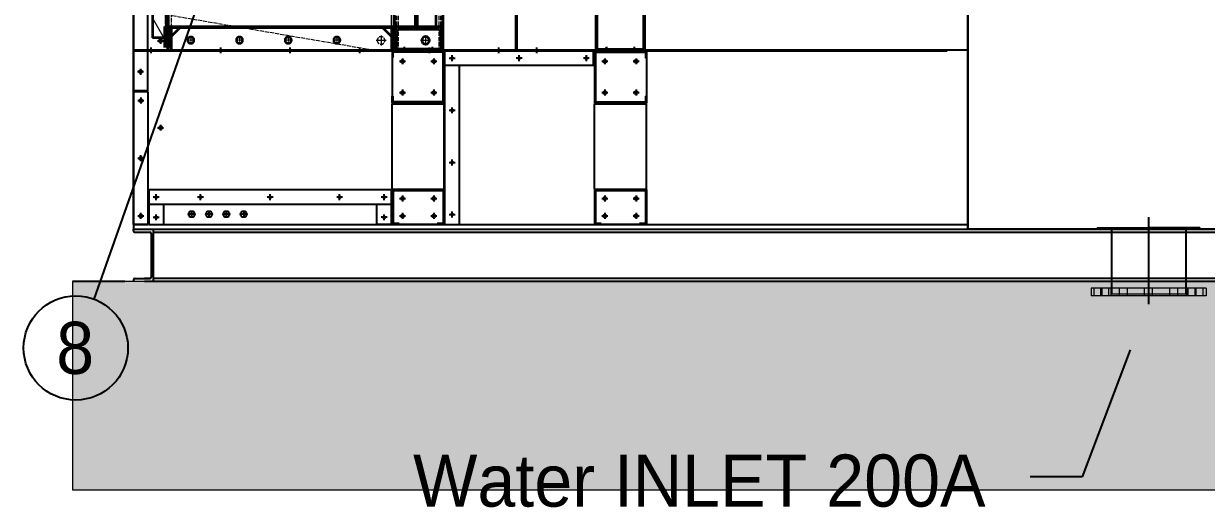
# Model space of a CAD drawing. Header units: millimetres. Extents: x 11998 to 41405, y 7807 to 28602.
# Drawn here: x 21522 to 24924, y 13740 to 15133 of the extents above; entities that cross this region are included whole.
import ezdxf
from ezdxf import colors
from ezdxf.entities.mleader import LeaderData, LeaderLine
from ezdxf.enums import TextEntityAlignment as Align
from ezdxf.math import Vec2, Vec3

# ---------------------------------------------------------------- set-up
doc = ezdxf.new("R2010")
doc.units = ezdxf.units.MM
for name, pattern in [('CENTER', [2, 1.25, -0.25, 0.25, -0.25]), ('DASHDOT', [18.5, 12, -3, 0.5, -3]), ('DASHED', [15, 12, -3])]:
    doc.linetypes.add(name, pattern=pattern)
for name, color, linetype in [('center', 1, 'CENTER'), ('냉각탑_dim', 1, 'Continuous'), ('냉각탑_text', 3, 'Continuous'), ('냉각탑_찬넬방진', 1, 'Continuous')]:
    doc.layers.add(name, color=color, linetype=linetype)
doc.styles.get("Standard").update_dxf_attribs({"font": 'arial.ttf'})
doc.styles.add('돋움', font='Dotum.ttf')

# ---------------------------------------------------------------- blocks, each defined once
blk = doc.blocks.new('A$C4226346C')
at = {"color": 7, "lineweight": 15}
for p, q in [((23.3, 330), (23.3, 165)), ((45.3, 330), (23.3, 330)), ((23.3, 321.5), (45.3, 321.5)), ((45.3, 330), (45.3, 165)), ((217.1, 312.7), (217.1, 165)), ((220.3, 312.7), (217.1, 312.7)), ((220.3, 312.7), (217.1, 312.7)), ((220.3, 307), (217.1, 307)), ((220.3, 312.7), (220.3, 165)), ((23.3, 302.1), (45.3, 302.1)), ((23.3, 302.1), (45.3, 302.1)), ((23.3, 298.5), (45.3, 298.5)), ((23.3, 279.1), (45.3, 279.1)), ((23.3, 279.1), (45.3, 279.1)), ((45.3, 274), (23.3, 274)), ((28.3, 273), (28.3, 165)), ((45.3, 273), (28.3, 273)), ((217.1, 273), (45.3, 273)), ((217.1, 297), (220.3, 297)), ((217.1, 297), (220.3, 297)), ((217.1, 288), (220.3, 288)), ((217.1, 288), (220.3, 288)), ((220.3, 273), (217.1, 273)), ((220.3, 273), (217.1, 273)), ((220.3, 165), (220.3, 273)), ((23.3, 249), (45.3, 249)), ((23.3, 249), (45.3, 249)), ((220.3, 271), (28.3, 271)), ((217.1, 262.8), (220.3, 262.8)), ((217.1, 262.8), (220.3, 262.8)), ((217.1, 253.8), (220.3, 253.8)), ((217.1, 253.8), (220.3, 253.8)), ((23.3, 226), (45.3, 226)), ((23.3, 226), (45.3, 226)), ((23.3, 176.5), (45.3, 176.5)), ((23.3, 176.5), (45.3, 176.5)), ((217.1, 203.7), (220.3, 203.7)), ((217.1, 203.7), (220.3, 203.7)), ((217.1, 194.7), (220.3, 194.7)), ((217.1, 194.7), (220.3, 194.7)), ((23.3, 165), (23.3, 0)), ((23.3, 153.5), (45.3, 153.5)), ((23.3, 153.5), (45.3, 153.5)), ((28.3, 165), (28.3, 57)), ((28.3, 165), (28.3, 59)), ((45.3, 165), (45.3, 0)), ((217.1, 17.3), (217.1, 165)), ((220.3, 17.3), (220.3, 165)), ((220.3, 57), (220.3, 165)), ((220.3, 59), (220.3, 165)), ((23.3, 104), (45.3, 104)), ((23.3, 104), (45.3, 104)), ((217.1, 135.3), (220.3, 135.3)), ((217.1, 135.3), (220.3, 135.3)), ((217.1, 126.3), (220.3, 126.3)), ((217.1, 126.3), (220.3, 126.3)), ((23.3, 81), (45.3, 81)), ((23.3, 81), (45.3, 81)), ((217.1, 76.2), (220.3, 76.2)), ((217.1, 76.2), (220.3, 76.2)), ((45.3, 56), (23.3, 56)), ((23.3, 50.9), (45.3, 50.9)), ((23.3, 50.9), (45.3, 50.9)), ((220.3, 59), (28.3, 59)), ((45.3, 57), (28.3, 57)), ((217.1, 57), (45.3, 57)), ((217.1, 67.2), (220.3, 67.2)), ((217.1, 67.2), (220.3, 67.2)), ((220.3, 57), (217.1, 57)), ((220.3, 57), (217.1, 57)), ((217.1, 42), (220.3, 42)), ((217.1, 42), (220.3, 42)), ((23.3, 31.5), (45.3, 31.5)), ((23.3, 27.9), (45.3, 27.9)), ((23.3, 27.9), (45.3, 27.9)), ((23.3, 8.5), (45.3, 8.5)), ((217.1, 33), (220.3, 33)), ((217.1, 33), (220.3, 33)), ((220.3, 23), (217.1, 23)), ((220.3, 17.3), (217.1, 17.3)), ((220.3, 17.3), (217.1, 17.3)), ((45.3, 0), (23.3, 0))]:
    blk.add_line(p, q, dxfattribs=at)
at = {"layer": 'center'}
blk.add_line((249.8, 165), (0, 165), dxfattribs=at)
blk = doc.blocks.new('A$C55E021B5')
at = {"color": 7, "linetype": 'DASHED', "lineweight": 13}
for p, q in [((585, 2140.5), (585, 0.5)), ((586.6, 2140.5), (586.6, 0.5)), ((591.6, 2140.5), (591.6, 0.5)), ((708.4, 2140.5), (708.4, 0.5)), ((713.4, 2140.5), (713.4, 0.5)), ((715, 2140.5), (715, 0.5)), ((1362, 2074.5), (1362, 66.5)), ((1370, 2074.5), (1370, 66.5)), ((728, 66.5), (728, 1070.5)), ((1379, 1050.5), (1379, 38.5)), ((770, 0.5), (1362, 101.9))]:
    blk.add_line(p, q, dxfattribs=at)
at = {"color": 7, "lineweight": 35}
for p, q in [((1375, 38.5), (1375, 2102.5)), ((1415, 2102.5), (1415, 38.5)), ((1375, 70.5), (1375, 2070.5)), ((720, 936.5), (720, 70.5)), ((660, 560.8), (660, 70.5)), ((654, 450.1), (654, 70.5)), ((580, 403), (580, 0.5)), ((600, 403), (600, 70.5)), ((1370, 70.5), (720, 70.5)), ((720, 66.5), (1370, 66.5)), ((753, 66.5), (1337, 66.5)), ((728, 0.5), (1362, 0.5))]:
    blk.add_line(p, q, dxfattribs=at)
at = {"color": 7, "lineweight": 35, "ltscale": 0.17003}
blk.add_line((720, 172.5), (720, 70.5), dxfattribs=at)
at = {"color": 7, "lineweight": 35, "ltscale": 0.185241}
for p, q in [((1370, 181.6), (1370, 70.5)), ((1370, 181.6), (1370, 70.5)), ((1375, 181.6), (1375, 70.5))]:
    blk.add_line(p, q, dxfattribs=at)
at = {"color": 7, "lineweight": 35, "ltscale": 0.16261}
blk.add_line((720, 70.5), (720, 168.1), dxfattribs=at)
at = {"color": 7, "lineweight": 35, "ltscale": 0.183333}
for p, q in [((0, 110.5), (0, 0.5)), ((140, 110.5), (140, 0.5))]:
    blk.add_line(p, q, dxfattribs=at)
at = {"color": 7, "linetype": 'DASHED', "lineweight": 13, "ltscale": 0.183333}
for p, q in [((5, 110.5), (5, 0.5)), ((135, 110.5), (135, 0.5))]:
    blk.add_line(p, q, dxfattribs=at)
at = {"color": 7, "linetype": 'DASHED', "lineweight": 13, "ltscale": 0.14}
blk.add_line((728, 41.5), (728, 125.5), dxfattribs=at)
at = {"color": 7, "lineweight": 35, "ltscale": 0.116667}
for p, q in [((580, 0.5), (580, 70.5)), ((720, 70.5), (720, 0.5))]:
    blk.add_line(p, q, dxfattribs=at)
at = {"color": 7, "lineweight": 35, "ltscale": 0.233334}
for p, q in [((720, 70.5), (580, 70.5)), ((140, 5.5), (0, 5.5)), ((140, 0.5), (0, 0.5)), ((140, 0.5), (0, 0.5)), ((580, 0.5), (720, 0.5)), ((720, 0.5), (580, 0.5)), ((720, 0.5), (580, 0.5))]:
    blk.add_line(p, q, dxfattribs=at)
at = {"color": 7, "linetype": 'DASHED', "lineweight": 13, "ltscale": 0.09}
blk.add_line((600, 70.5), (654, 70.5), dxfattribs=at)
at = {"color": 7, "lineweight": 13, "ltscale": 0.015396}
for p, q in [((620.6, 62.5), (616, 70.5)), ((689.9, 62.5), (685.2, 70.5))]:
    blk.add_line(p, q, dxfattribs=at)
at = {"color": 7, "linetype": 'DASHED', "lineweight": 13, "ltscale": 0.01}
blk.add_line((654, 70.5), (660, 70.5), dxfattribs=at)
at = {"color": 7, "linetype": 'DASHED', "lineweight": 13, "ltscale": 0.116667}
blk.add_line((720, 70.5), (720, 0.5), dxfattribs=at)
at = {"color": 7, "lineweight": 35, "ltscale": 0.006667}
for p, q in [((720, 66.5), (720, 70.5)), ((1370, 70.5), (1370, 66.5))]:
    blk.add_line(p, q, dxfattribs=at)
at = {"color": 7, "linetype": 'DASHED', "lineweight": 13, "ltscale": 0.006667}
blk.add_line((720, 66.5), (720, 70.5), dxfattribs=at)
at = {"color": 7, "lineweight": 35, "ltscale": 0.1}
for p, q in [((1370, 70.5), (1370, 10.5)), ((1375, 70.5), (1375, 10.5))]:
    blk.add_line(p, q, dxfattribs=at)
at = {"color": 7, "lineweight": 35, "ltscale": 0.008333}
for p, q in [((1375, 70.5), (1370, 70.5)), ((0, 0.5), (0, 5.5)), ((140, 0.5), (140, 5.5)), ((580, 0.5), (580, 5.5)), ((580, 0.5), (580, 5.5)), ((1375, 10.5), (1370, 10.5))]:
    blk.add_line(p, q, dxfattribs=at)
at = {"color": 7, "lineweight": 140, "ltscale": 0.008333}
for p, q in [((1370, 70.5), (1375, 70.5)), ((1375, 10.5), (1370, 10.5))]:
    blk.add_line(p, q, dxfattribs=at)
at = {"color": 7, "lineweight": 140, "ltscale": 0.1}
for p, q in [((1370, 10.5), (1370, 70.5)), ((1375, 70.5), (1375, 10.5))]:
    blk.add_line(p, q, dxfattribs=at)
at = {"color": 7, "lineweight": 13, "ltscale": 0.10771}
blk.add_line((1415, 94.5), (1382.7, 38.5), dxfattribs=at)
at = {"color": 7, "lineweight": 35, "ltscale": 0.095349}
for p, q in [((585, 0.5), (587, 57.7)), ((713, 57.7), (715, 0.5))]:
    blk.add_line(p, q, dxfattribs=at)
at = {"color": 7, "lineweight": 35, "ltscale": 0.193355}
blk.add_line((592, 62.5), (708, 62.5), dxfattribs=at)
at = {"color": 7, "linetype": 'DASHDOT', "lineweight": 13, "ltscale": 0.047667}
for p, q in [((630, 44.8), (630, 16.2)), ((758, 44.8), (758, 16.2)), ((615.7, 30.5), (644.3, 30.5)), ((743.7, 30.5), (772.3, 30.5))]:
    blk.add_line(p, q, dxfattribs=at)
at = {"color": 7, "linetype": 'DASHED', "lineweight": 13, "ltscale": 0.010632}
blk.add_line((713.6, 40), (720, 40), dxfattribs=at)
at = {"color": 7, "linetype": 'DASHED', "lineweight": 13, "ltscale": 0.010079}
for p, q in [((720, 40), (714, 40)), ((720, 21), (714, 21))]:
    blk.add_line(p, q, dxfattribs=at)
at = {"color": 7, "linetype": 'DASHDOT', "lineweight": 13, "ltscale": 0.016}
blk.add_line((728.8, 50.5), (719.2, 50.5), dxfattribs=at)
at = {"color": 7, "lineweight": 35, "ltscale": 0.11}
for p, q in [((720, 66.5), (720, 0.5)), ((728, 66.5), (728, 0.5)), ((1362, 66.5), (1362, 0.5)), ((1370, 0.5), (1370, 66.5))]:
    blk.add_line(p, q, dxfattribs=at)
at = {"color": 7, "lineweight": 35, "ltscale": 0.013333}
for p, q in [((720, 66.5), (728, 66.5)), ((720, 0.5), (728, 0.5))]:
    blk.add_line(p, q, dxfattribs=at)
at = {"color": 7, "linetype": 'DASHED', "lineweight": 13, "ltscale": 0.013333}
for p, q in [((728, 60), (720, 60)), ((728, 41), (720, 41)), ((720, 40), (728, 40)), ((720, 21), (728, 21))]:
    blk.add_line(p, q, dxfattribs=at)
at = {"color": 7, "lineweight": 35, "ltscale": 0.058926}
blk.add_line((753, 66.5), (728, 41.5), dxfattribs=at)
at = {"color": 7, "lineweight": 35, "ltscale": 0.068333}
for p, q in [((728, 41.5), (728, 0.5)), ((1362, 0.5), (1362, 41.5))]:
    blk.add_line(p, q, dxfattribs=at)
at = {"color": 7, "linetype": 'DASHDOT', "lineweight": 13, "ltscale": 0.039}
for p, q in [((885, 43.2), (885, 19.8)), ((1025, 43.2), (1025, 19.8)), ((1165, 43.2), (1165, 19.8)), ((1305, 43.2), (1305, 19.8)), ((873.3, 31.5), (896.7, 31.5)), ((1013.3, 31.5), (1036.7, 31.5)), ((1153.3, 31.5), (1176.7, 31.5)), ((1293.3, 31.5), (1316.7, 31.5))]:
    blk.add_line(p, q, dxfattribs=at)
at = {"color": 7, "lineweight": 35, "ltscale": 0.058925}
blk.add_line((1362, 41.5), (1337, 66.5), dxfattribs=at)
at = {"color": 7, "linetype": 'DASHDOT', "lineweight": 13, "ltscale": 0.025999}
blk.add_line((1376.3, 44.4), (1360.7, 44.4), dxfattribs=at)
at = {"color": 7, "lineweight": 35, "ltscale": 0.013334}
for p, q in [((1370, 66.5), (1362, 66.5)), ((1362, 0.5), (1370, 0.5))]:
    blk.add_line(p, q, dxfattribs=at)
at = {"color": 7, "linetype": 'DASHED', "lineweight": 13, "ltscale": 0.013334}
for p, q in [((1370, 53.9), (1362, 53.9)), ((1370, 34.9), (1362, 34.9))]:
    blk.add_line(p, q, dxfattribs=at)
at = {"color": 7, "linetype": 'DASHED', "lineweight": 13, "ltscale": 0.008333}
for p, q in [((1375, 53.9), (1370, 53.9)), ((1375, 34.9), (1370, 34.9)), ((21.4, 0.5), (21.4, 5.5)), ((37.4, 0.5), (37.4, 5.5)), ((101.4, 0.5), (101.4, 5.5)), ((117.4, 0.5), (117.4, 5.5)), ((603.1, 0.5), (603.1, 5.5)), ((603.1, 0.5), (603.1, 5.5)), ((619.1, 0.5), (619.1, 5.5)), ((619.1, 0.5), (619.1, 5.5)), ((683.1, 0.5), (683.1, 5.5)), ((683.1, 0.5), (683.1, 5.5)), ((699.1, 0.5), (699.1, 5.5)), ((699.1, 0.5), (699.1, 5.5)), ((720, 5.5), (720, 0.5)), ((720, 5.5), (720, 0.5))]:
    blk.add_line(p, q, dxfattribs=at)
at = {"color": 7, "lineweight": 35, "ltscale": 0.066667}
blk.add_line((1375, 38.5), (1415, 38.5), dxfattribs=at)
at = {"color": 7, "linetype": 'DASHDOT', "lineweight": 13, "ltscale": 0.01}
for p, q in [((29.4, 0), (29.4, 6)), ((109.4, 0), (109.4, 6)), ((611.1, 0), (611.1, 6)), ((691.1, 0), (691.1, 6))]:
    blk.add_line(p, q, dxfattribs=at)
at = {"color": 7, "lineweight": 13, "ltscale": 0.017065}
blk.add_line((585.1, 3.9), (580, 12.8), dxfattribs=at)
at = {"color": 7, "linetype": 'DASHED', "lineweight": 13, "ltscale": 0.008625}
blk.add_line((580, 5.5), (585.2, 5.5), dxfattribs=at)
blk.add_line((580, 5.5), (585.2, 5.5), dxfattribs=at)
at = {"color": 7, "lineweight": 35, "ltscale": 0.008334}
for p, q in [((580, 0.5), (585, 0.5)), ((715, 0.5), (720, 0.5))]:
    blk.add_line(p, q, dxfattribs=at)
at = {"color": 7, "lineweight": 35, "ltscale": 0.216085}
blk.add_line((585.2, 5.5), (714.8, 5.5), dxfattribs=at)
blk.add_line((585.2, 5.5), (714.8, 5.5), dxfattribs=at)
at = {"color": 7, "linetype": 'DASHDOT', "lineweight": 13, "ltscale": 0.02876}
blk.add_line((712.2, 30.5), (729.4, 30.5), dxfattribs=at)
at = {"color": 7, "linetype": 'DASHED', "lineweight": 13, "ltscale": 0.009527}
blk.add_line((714.3, 21), (720, 21), dxfattribs=at)
at = {"color": 7, "lineweight": 13, "ltscale": 0.018955}
blk.add_line((720, 10.3), (714.3, 20.2), dxfattribs=at)
at = {"color": 7, "linetype": 'DASHED', "lineweight": 13, "ltscale": 0.008624}
blk.add_line((714.8, 5.5), (720, 5.5), dxfattribs=at)
blk.add_line((714.8, 5.5), (720, 5.5), dxfattribs=at)
at = {"color": 7, "lineweight": 35}
for centre, radius in [((630, 30.5), 11), ((885, 31.5), 9), ((1025, 31.5), 9), ((1165, 31.5), 9), ((1305, 31.5), 9)]:
    blk.add_circle(centre, radius, dxfattribs=at)
at = {"color": 7, "linetype": 'DASHED', "lineweight": 13}
blk.add_circle((758, 30.5), 11, dxfattribs=at)
at = {"color": 7, "lineweight": 35}
for centre, start, end in [((592, 57.5), 90, 178), ((708, 57.5), 2, 90)]:
    blk.add_arc(centre, 5, start, end, dxfattribs=at)
at = {"color": 7, "linetype": 'DASHED', "lineweight": 13}
for ratio, start_param, end_param in [(0.034921, 1.0708, 3.14163), (0.034919, 0.00005, 1.070675), (0.034921, 4.212393, 6.283223), (0.034919, 3.141642, 4.212267)]:
    blk.add_ellipse((714, 30.5), major_axis=(0, 9.5), ratio=ratio, start_param=start_param, end_param=end_param, dxfattribs=at)
blk = doc.blocks.new('A$C3FF200C2')
for p, q in [((40, 805), (0, 805)), ((0, 805), (0, 0)), ((40, 805), (40, 0)), ((40, 0), (0, 0))]:
    blk.add_line(p, q)
blk = doc.blocks.new('1')
for p, q in [((21838.2, 17740.6), (21838.2, 14540.6)), ((21838.2, 17740.6), (21838.2, 14540.6)), ((21838.2, 15056.1), (21838.2, 17362.1)), ((22938.2, 15056.1), (21838.2, 15056.1)), ((21838.2, 15054.1), (24178.2, 15054.1)), ((21838.2, 14554.1), (21838.2, 15054.1)), ((22582, 15054.1), (22582, 14904.1)), ((22732, 15054.1), (22582, 15054.1)), ((22585.2, 15039.1), (22582, 15034.1)), ((22728.8, 15050.9), (22585.2, 15050.9)), ((22585.2, 15039.1), (22585.2, 15050.9)), ((22728.8, 14907.3), (22728.8, 15050.9)), ((22732, 15054.1), (22732, 14904.1)), ((23161.8, 15054.1), (22734, 15054.1)), ((22734, 14554.1), (22734, 15054.1)), ((24238.2, 15056.1), (22940.2, 15056.1)), ((23161.8, 15012.1), (23161.8, 15054.1)), ((23163.8, 15054.1), (23163.8, 14904.1)), ((23313.8, 15054.1), (23163.8, 15054.1)), ((23167, 15050.9), (23310.6, 15050.9)), ((23167, 15050.9), (23167, 14907.3)), ((23310.6, 15050.9), (23310.6, 15034.1)), ((23313.8, 15054.1), (23313.8, 14904.1)), ((23313.8, 15054.1), (23313.8, 15034.1)), ((23161.8, 15012.1), (22734, 15012.1)), ((22776, 14554.1), (22776, 15012.1)), ((23310.6, 15034.1), (23313.8, 15034.1)), ((21880.2, 14936.1), (21838.2, 14936.1)), ((21880.2, 14554.1), (21880.2, 14936.1)), ((22585.2, 14924.1), (22582, 14924.1)), ((22582, 14904.1), (22582, 14924.1)), ((22582, 14904.1), (22732, 14904.1)), ((22732, 14904.1), (22582, 14904.1)), ((22582, 14902.1), (22732, 14902.1)), ((22582, 14656.1), (22582, 14902.1)), ((22585.2, 14907.3), (22585.2, 14924.1)), ((22728.8, 14907.3), (22585.2, 14907.3)), ((22732, 14924.1), (22732, 14904.1)), ((22732, 14656.1), (22732, 14902.1)), ((23313.8, 14904.1), (23163.8, 14904.1)), ((23163.8, 14902.1), (23313.8, 14902.1)), ((23163.8, 14656.1), (23163.8, 14902.1)), ((23167, 14907.3), (23310.6, 14907.3)), ((23310.6, 14924.1), (23313.8, 14924.1)), ((23310.6, 14924.1), (23310.6, 14907.3)), ((23313.8, 14924.1), (23313.8, 14904.1)), ((23313.8, 14656.1), (23313.8, 14902.1)), ((23313.8, 14654.1), (23313.8, 14748.6)), ((21838.2, 14654.1), (21838.2, 14554.1)), ((22580.2, 14654.1), (21882.2, 14654.1)), ((21882.2, 14654.1), (21882.2, 14554.1)), ((22580.2, 14554.1), (22580.2, 14654.1)), ((22582, 14656.1), (22732, 14656.1)), ((22732, 14654.1), (22582, 14654.1)), ((22582, 14654.1), (22582, 14554.1)), ((22732, 14654.1), (22582, 14654.1)), ((22585.2, 14650.9), (22585.2, 14557.3)), ((22728.8, 14650.9), (22585.2, 14650.9)), ((22728.8, 14650.9), (22728.8, 14557.3)), ((22732, 14654.1), (22732, 14554.1)), ((23163.8, 14656.1), (23313.8, 14656.1)), ((23163.8, 14654.1), (23163.8, 14554.1)), ((23313.8, 14654.1), (23163.8, 14654.1)), ((23167, 14650.9), (23167, 14557.3)), ((23310.6, 14650.9), (23167, 14650.9)), ((23310.6, 14650.9), (23310.6, 14557.3)), ((23313.8, 14654.1), (23313.8, 14554.1)), ((22580.2, 14612.1), (21882.2, 14612.1)), ((21924.2, 14612.1), (21924.2, 14554.1)), ((22538.2, 14554.1), (22538.2, 14612.1)), ((21838.2, 14554.1), (21880.2, 14554.1)), ((21880.2, 14554.1), (21838.2, 14554.1)), ((21838.2, 14542.2), (21838.2, 14540.6)), ((21838.2, 14542.2), (21838.2, 14540.6)), ((21882.2, 14554.1), (24238.2, 14554.1)), ((22580.2, 14554.1), (22538.2, 14554.1)), ((22732, 14554.1), (22582, 14554.1)), ((22602, 14554.1), (22582, 14554.1)), ((22602, 14557.3), (22585.2, 14557.3)), ((22602, 14557.3), (22602, 14554.1)), ((22712, 14557.3), (22712, 14554.1)), ((22728.8, 14557.3), (22712, 14557.3)), ((22732, 14554.1), (22712, 14554.1)), ((22734, 14554.1), (22776, 14554.1)), ((23183.8, 14554.1), (23163.8, 14554.1)), ((23313.8, 14554.1), (23163.8, 14554.1)), ((23183.8, 14557.3), (23167, 14557.3)), ((23183.8, 14557.3), (23183.8, 14554.1)), ((23293.8, 14557.3), (23293.8, 14554.1)), ((23310.6, 14557.3), (23293.8, 14557.3)), ((23313.8, 14554.1), (23293.8, 14554.1))]:
    blk.add_line(p, q)
at = {"ltscale": 500}
for p, q in [((24238.2, 17740.6), (24238.2, 14545.7)), ((24238.2, 14540.6), (24238.2, 17740.6)), ((25238.2, 14540.6), (24238.2, 14540.6))]:
    blk.add_line(p, q, dxfattribs=at)
at = {"color": 7, "lineweight": 35}
for p, q in [((22938.2, 17498.6), (22938.2, 15056.1)), ((22940.2, 15876.1), (22940.2, 15056.1))]:
    blk.add_line(p, q, dxfattribs=at)
for centre, radius in [((21916.2, 15083.1), 4.5), ((22612, 15024.1), 4.5), ((22612, 15024.1), 4.5), ((22612, 15024.1), 4.5), ((22612, 15024.1), 4.5), ((22612, 15024.1), 3), ((22612, 15024.1), 3), ((22702, 15024.1), 4.5), ((22702, 15024.1), 4.5), ((22702, 15024.1), 4.5), ((22702, 15024.1), 4.5), ((22702, 15024.1), 3), ((22702, 15024.1), 3), ((22755, 15033.1), 3), ((22947.8, 15033.1), 3), ((23140.8, 15033.1), 3), ((23193.8, 15024.1), 4.5), ((23193.8, 15024.1), 4.5), ((23193.8, 15024.1), 3), ((23283.8, 15024.1), 4.5), ((23283.8, 15024.1), 4.5), ((23283.8, 15024.1), 3), ((21858.2, 14994.1), 4.5), ((21858.2, 14994.1), 3), ((22612, 14934.1), 4.5), ((22612, 14934.1), 4.5), ((22612, 14934.1), 4.5), ((22612, 14934.1), 4.5), ((22612, 14934.1), 3), ((22612, 14934.1), 3), ((22702, 14934.1), 4.5), ((22702, 14934.1), 4.5), ((22702, 14934.1), 4.5), ((22702, 14934.1), 4.5), ((22702, 14934.1), 3), ((22702, 14934.1), 3), ((23193.8, 14934.1), 4.5), ((23193.8, 14934.1), 4.5), ((23193.8, 14934.1), 3), ((23283.8, 14934.1), 4.5), ((23283.8, 14934.1), 4.5), ((23283.8, 14934.1), 3), ((21859.2, 14911.1), 4.5), ((22755, 14883.1), 3), ((21916.2, 14833.1), 4.5), ((21859.2, 14745.1), 4.5), ((22755, 14733.1), 3), ((21903.2, 14633.1), 3), ((22031.2, 14633.1), 3), ((22231.2, 14633.1), 3), ((22231.2, 14633.1), 3), ((22431.2, 14633.1), 3), ((22431.2, 14633.1), 3), ((22559.2, 14633.1), 3), ((22612, 14629.1), 4.5), ((22612, 14629.1), 4.5), ((22612, 14629.1), 4.5), ((22612, 14629.1), 4.5), ((22612, 14629.1), 3), ((22612, 14629.1), 3), ((22702, 14629.1), 4.5), ((22702, 14629.1), 4.5), ((22702, 14629.1), 4.5), ((22702, 14629.1), 4.5), ((22702, 14629.1), 3), ((22702, 14629.1), 3), ((23193.8, 14629.1), 4.5), ((23193.8, 14629.1), 4.5), ((23193.8, 14629.1), 3), ((23283.8, 14629.1), 4.5), ((23283.8, 14629.1), 4.5), ((23283.8, 14629.1), 3), ((21859.2, 14579.1), 4.5), ((21903.2, 14575.1), 3), ((22005.2, 14584.1), 9), ((22055.2, 14584.1), 9), ((22105.2, 14584.1), 9), ((22155.2, 14584.1), 9), ((22559.2, 14575.1), 3), ((22612, 14579.1), 4.5), ((22612, 14579.1), 4.5), ((22612, 14579.1), 4.5), ((22612, 14579.1), 4.5), ((22612, 14579.1), 3), ((22612, 14579.1), 3), ((22702, 14579.1), 4.5), ((22702, 14579.1), 4.5), ((22702, 14579.1), 4.5), ((22702, 14579.1), 4.5), ((22702, 14579.1), 3), ((22702, 14579.1), 3), ((22755, 14583.1), 3), ((23193.8, 14579.1), 4.5), ((23193.8, 14579.1), 4.5), ((23193.8, 14579.1), 3), ((23283.8, 14579.1), 4.5), ((23283.8, 14579.1), 4.5), ((23283.8, 14579.1), 3)]:
    blk.add_circle(centre, radius)
at = {"layer": 'center'}
for p, q in [((21907.7, 15083.1), (21924.7, 15083.1)), ((21916.2, 15091.6), (21916.2, 15074.6)), ((21888.2, 15064.1), (21888.2, 15047.1)), ((22088.2, 15064.1), (22088.2, 15047.1)), ((22288.2, 15064.1), (22288.2, 15047.1)), ((22488.2, 15064.1), (22488.2, 15047.1)), ((22617, 15065.6), (22617, 15048.6)), ((22688.2, 15064.1), (22688.2, 15047.1)), ((22697, 15065.6), (22697, 15048.6)), ((22755, 15024.6), (22755, 15041.6)), ((22888.2, 15064.1), (22888.2, 15047.1)), ((22947.8, 15024.6), (22947.8, 15041.6)), ((22997.2, 15064.1), (22997.2, 15047.1)), ((22997.2, 15064.1), (22997.2, 15047.1)), ((23140.8, 15024.6), (23140.8, 15041.6)), ((23197.2, 15064.1), (23197.2, 15047.1)), ((23197.2, 15064.1), (23197.2, 15047.1)), ((23198.8, 15065.6), (23198.8, 15048.6)), ((23278.8, 15065.6), (23278.8, 15048.6)), ((21858.2, 15002.6), (21858.2, 14985.6)), ((22603.5, 15024.1), (22620.5, 15024.1)), ((22603.5, 15024.1), (22620.5, 15024.1)), ((22612, 15032.6), (22612, 15015.6)), ((22612, 15032.6), (22612, 15015.6)), ((22693.5, 15024.1), (22710.5, 15024.1)), ((22693.5, 15024.1), (22710.5, 15024.1)), ((22702, 15032.6), (22702, 15015.6)), ((22702, 15032.6), (22702, 15015.6)), ((22746.5, 15033.1), (22763.5, 15033.1)), ((22956.3, 15033.1), (22939.3, 15033.1)), ((23149.3, 15033.1), (23132.3, 15033.1)), ((23185.3, 15024.1), (23202.3, 15024.1)), ((23193.8, 15032.6), (23193.8, 15015.6)), ((23275.3, 15024.1), (23292.3, 15024.1)), ((23283.8, 15032.6), (23283.8, 15015.6)), ((21866.7, 14994.1), (21849.7, 14994.1)), ((22612, 14942.6), (22612, 14925.6)), ((22612, 14942.6), (22612, 14925.6)), ((22702, 14942.6), (22702, 14925.6)), ((22702, 14942.6), (22702, 14925.6)), ((23193.8, 14942.6), (23193.8, 14925.6)), ((23283.8, 14942.6), (23283.8, 14925.6)), ((21850.7, 14911.1), (21867.7, 14911.1)), ((21859.2, 14919.6), (21859.2, 14902.6)), ((22603.5, 14934.1), (22620.5, 14934.1)), ((22603.5, 14934.1), (22620.5, 14934.1)), ((22693.5, 14934.1), (22710.5, 14934.1)), ((22693.5, 14934.1), (22710.5, 14934.1)), ((23185.3, 14934.1), (23202.3, 14934.1)), ((23275.3, 14934.1), (23292.3, 14934.1)), ((22746.5, 14883.1), (22763.5, 14883.1)), ((22755, 14874.6), (22755, 14891.6)), ((21907.7, 14833.1), (21924.7, 14833.1)), ((21916.2, 14841.6), (21916.2, 14824.6)), ((21850.7, 14745.1), (21867.7, 14745.1)), ((21859.2, 14736.6), (21859.2, 14753.6)), ((22746.5, 14733.1), (22763.5, 14733.1)), ((22755, 14724.6), (22755, 14741.6)), ((21911.7, 14633.1), (21894.7, 14633.1)), ((21903.2, 14624.6), (21903.2, 14641.6)), ((22039.7, 14633.1), (22022.7, 14633.1)), ((22031.2, 14624.6), (22031.2, 14641.6)), ((22239.7, 14633.1), (22222.7, 14633.1)), ((22239.7, 14633.1), (22222.7, 14633.1)), ((22231.2, 14624.6), (22231.2, 14641.6)), ((22231.2, 14624.6), (22231.2, 14641.6)), ((22439.7, 14633.1), (22422.7, 14633.1)), ((22439.7, 14633.1), (22422.7, 14633.1)), ((22431.2, 14624.6), (22431.2, 14641.6)), ((22431.2, 14624.6), (22431.2, 14641.6)), ((22567.7, 14633.1), (22550.7, 14633.1)), ((22559.2, 14624.6), (22559.2, 14641.6)), ((22603.5, 14629.1), (22620.5, 14629.1)), ((22603.5, 14629.1), (22620.5, 14629.1)), ((22612, 14637.6), (22612, 14620.6)), ((22612, 14637.6), (22612, 14620.6)), ((22693.5, 14629.1), (22710.5, 14629.1)), ((22693.5, 14629.1), (22710.5, 14629.1)), ((22702, 14637.6), (22702, 14620.6)), ((22702, 14637.6), (22702, 14620.6)), ((23185.3, 14629.1), (23202.3, 14629.1)), ((23193.8, 14637.6), (23193.8, 14620.6)), ((23275.3, 14629.1), (23292.3, 14629.1)), ((23283.8, 14637.6), (23283.8, 14620.6)), ((21850.7, 14579.1), (21867.7, 14579.1)), ((21859.2, 14570.6), (21859.2, 14587.6)), ((21894.7, 14575.1), (21911.7, 14575.1)), ((21903.2, 14566.6), (21903.2, 14583.6)), ((22015.2, 14584.1), (21995.2, 14584.1)), ((22005.2, 14594.1), (22005.2, 14574.1)), ((22065.2, 14584.1), (22045.2, 14584.1)), ((22055.2, 14594.1), (22055.2, 14574.1)), ((22115.2, 14584.1), (22095.2, 14584.1)), ((22105.2, 14594.1), (22105.2, 14574.1)), ((22165.2, 14584.1), (22145.2, 14584.1)), ((22155.2, 14594.1), (22155.2, 14574.1)), ((22567.7, 14575.1), (22550.7, 14575.1)), ((22559.2, 14566.6), (22559.2, 14583.6)), ((22603.5, 14579.1), (22620.5, 14579.1)), ((22603.5, 14579.1), (22620.5, 14579.1)), ((22612, 14587.6), (22612, 14570.6)), ((22612, 14587.6), (22612, 14570.6)), ((22693.5, 14579.1), (22710.5, 14579.1)), ((22693.5, 14579.1), (22710.5, 14579.1)), ((22702, 14587.6), (22702, 14570.6)), ((22702, 14587.6), (22702, 14570.6)), ((22746.5, 14583.1), (22763.5, 14583.1)), ((22755, 14574.6), (22755, 14591.6)), ((23185.3, 14579.1), (23202.3, 14579.1)), ((23193.8, 14587.6), (23193.8, 14570.6)), ((23275.3, 14579.1), (23292.3, 14579.1)), ((23283.8, 14587.6), (23283.8, 14570.6))]:
    blk.add_line(p, q, dxfattribs=at)
at = {"layer": '냉각탑_찬넬방진', "ltscale": 150}
for p, q in [((21838.2, 14535.5), (21838.2, 14540.6)), ((21838.2, 14540.6), (27739.8, 14540.6)), ((21838.2, 14540.6), (21869.6, 14540.6)), ((21841.5, 14532.1), (21885.6, 14532.1)), ((21889, 14528.7), (21889, 14402.3)), ((21894.6, 14540.6), (21894.6, 14390.6)), ((21838.2, 14395.5), (21838.2, 14390.6)), ((21841.5, 14398.9), (21885.6, 14398.9))]:
    blk.add_line(p, q, dxfattribs=at)
at = {"layer": '냉각탑_찬넬방진', "ltscale": 30}
for p, q in [((21894.6, 14532.2), (27736.4, 14532.1)), ((21886.2, 14399), (21869.6, 14399)), ((27739.8, 14390.6), (21869.6, 14390.6)), ((27736.4, 14398.9), (21894.6, 14399))]:
    blk.add_line(p, q, dxfattribs=at)
at = {"layer": '냉각탑_찬넬방진', "ltscale": 150}
for centre, start, end in [((21841.5, 14535.5), 180, 270), ((21885.6, 14528.7), 0, 90), ((21841.5, 14395.5), 90, 180), ((21885.6, 14402.3), 270, 0)]:
    blk.add_arc(centre, 3.39, start, end, dxfattribs=at)
at = {"xscale": -1}
blk.add_blockref('A$C55E021B5', (23308.2, 15053.6), dxfattribs=at)
blk.add_blockref('A$C3FF200C2', (21838.2, 14939.1))
at = {"xscale": -1, "rotation": 270}
blk.add_blockref('A$C4226346C', (24593.2, 14325.4), dxfattribs=at)

msp = doc.modelspace()

# ---------------------------------------------------------------- hatches: boundary and pattern name
h = msp.add_hatch()
h.set_pattern_fill('AR-CONC', color=4)
h.set_pattern_definition([(50, (-307366.83, -187892.92), (182.18467, -15.939086), [19.05, -209.55]), (355, (-307366.83, -187892.92), (-35.24342, 191.056845), [15.24, -167.64058]), (100.451445, (-307351.65, -187894.25), (146.94125, 175.11775), [16.19001, -178.090245]), (46.1842, (-307366.83, -187842.12), (271.07904, -42.04233), [28.575, -314.325]), (96.63556, (-307344.24, -187845.62), (237.40413, 247.42612), [24.28502, -267.1356]), (351.18415, (-307366.83, -187842.12), (237.40413, 247.42612), [22.85997, -251.45973]), (21, (-307341.43, -187854.82), (151.61439, -102.2652), [19.05, -209.55]), (326, (-307341.43, -187854.82), (61.80203, 184.18797), [15.24, -167.64]), (71.451445, (-307328.8, -187863.34), (213.41642, 81.92277), [16.19001, -178.08994]), (37.5, (-307366.83, -187892.92), (3.088603, 84.555039), [0, -165.608, 0, -170.18, 0, -168.275]), (7.5, (-307366.83, -187892.92), (66.819663, 100.180575), [0, -97.028, 0, -161.798, 0, -64.135]), (327.5, (-307423.47, -187892.92), (135.590595, -5.728744), [0, -63.5, 0, -198.12, 0, -262.89]), (317.5, (-307448.87, -187892.92), (148.12918, 25.42649), [0, -82.55, 0, -131.572, 0, -186.69])])
edge = h.paths.add_edge_path()
edge.add_line((21663.2, 13790.6), (27889.7, 13790.6))
edge.add_line((27889.7, 13790.6), (27889.9, 14390.6))
edge.add_line((27889.9, 14390.6), (21663.3, 14390.6))
edge.add_line((21663.3, 14390.6), (21663.1, 13790.6))

# ---------------------------------------------------------------- linework, layer by layer
at = {"lineweight": 5, "elevation": 0}
msp.add_lwpolyline([(27889.8, 14390.6), (21663.2, 14390.6), (21663.2, 13790.6), (27889.8, 13790.6)], dxfattribs=at)
at = {"layer": '냉각탑_dim', "linetype": 'ByBlock', "lineweight": -2, "elevation": 0}
msp.add_lwpolyline([(22046.3, 15254.8), (21724.4, 14339.7)], dxfattribs=at)
at = {"layer": '냉각탑_dim', "linetype": 'ByBlock', "lineweight": -2}
msp.add_circle((21672.2, 14199), 150, dxfattribs=at)
at = {"layer": '냉각탑_찬넬방진', "ltscale": 150}
msp.add_line((21813.2, 14390.6), (21663.2, 14390.6), dxfattribs=at)

# ---------------------------------------------------------------- block references
msp.add_blockref('1', (0, 0))

# ---------------------------------------------------------------- texts
at = {"layer": '냉각탑_text', "style": '돋움'}
msp.add_text('8', height=150, dxfattribs=at).set_placement((21670.4, 14199.3), align=Align.MIDDLE_CENTER)
msp.add_text('Water INLET 200A', height=150, dxfattribs=at).set_placement((22642.3, 13817.2, 0), align=Align.MIDDLE_LEFT)

# ---------------------------------------------------------------- leaders
at = {"layer": '냉각탑_dim'}
ml = msp.add_multileader_mtext('Standard', dxfattribs=at)
ml.set_content('')
ml.set_leader_properties(color=256)
ml.build(insert=Vec2(0, 0))
ml.multileader.update_dxf_attribs({"text_right_attachment_type": 6, "dogleg_length": 5, "arrow_head_size": 150, "scale": 30})
ctx = ml.context
ctx.base_point, ctx.scale, ctx.char_height, ctx.arrow_head_size, ctx.landing_gap_size, ctx.plane_origin, ctx.plane_x_axis, ctx.plane_y_axis = Vec3(24417.2, 13828.3), 30, 5.4, 150, 2.7, Vec3(24838.4, 14533.8), Vec3(-1, 0), Vec3(0, -1)
ctx.right_attachment = 6
notes = []
notes.append((ctx, [(0, (1, 1, 0), (24567.2, 13828.3), (-1, 0), 150, [(0, [(24758.2, 14333.8)], 0, [])])]))
ctx.mtext, ml.multileader.dxf.content_type = None, 0
for ctx, leaders in notes:
    for number, flags, end, landing, length, lines in leaders:
        leader = LeaderData()
        leader.index, (leader.has_last_leader_line, leader.has_dogleg_vector, leader.attachment_direction) = number, flags
        leader.last_leader_point, leader.dogleg_vector, leader.dogleg_length = Vec3(end), Vec3(landing), length
        for number, points, colour, breaks in lines:
            line = LeaderLine()
            line.index, line.vertices, line.color, line.breaks = number, Vec3.list(points), colors.encode_raw_color(colour), breaks
            leader.lines.append(line)
        ctx.leaders.append(leader)

doc.saveas('drawing.dxf')
